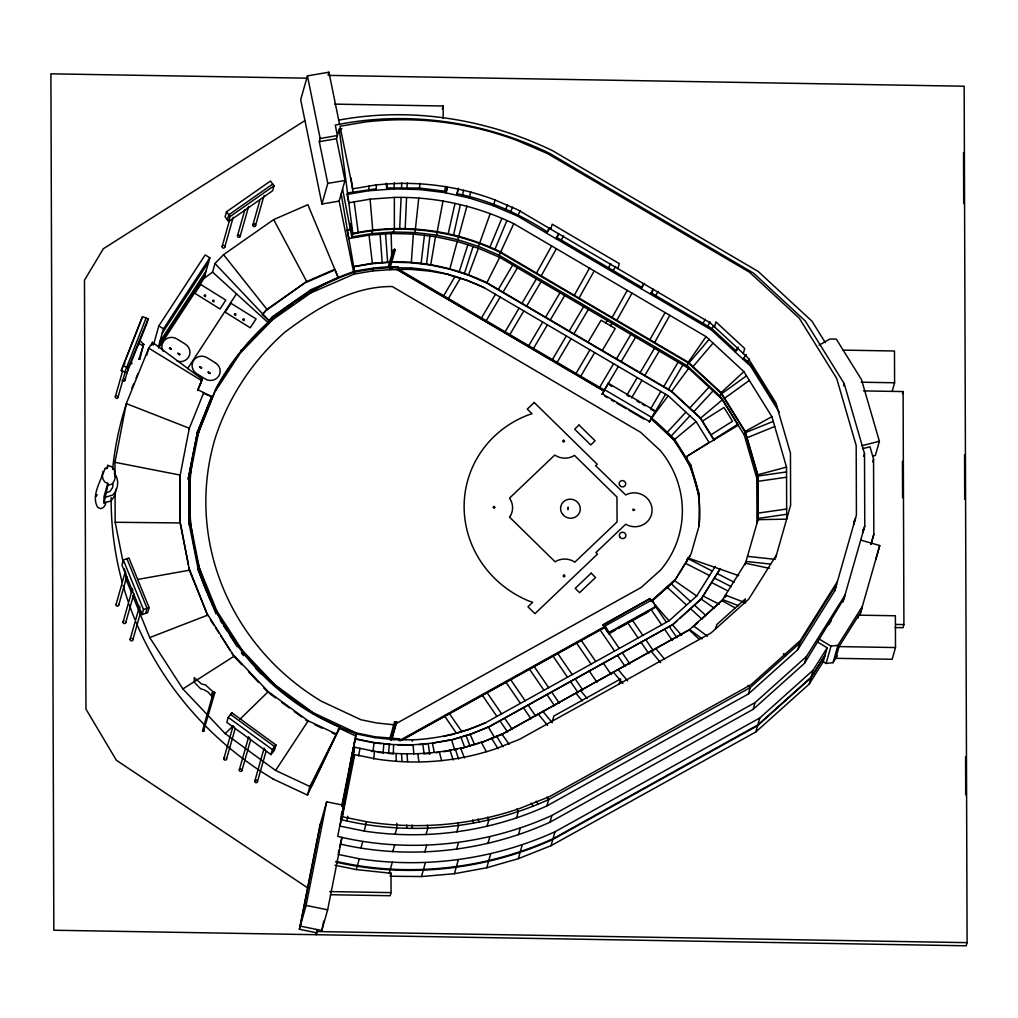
<?xml version="1.0" encoding="UTF-8"?>
<svg xmlns="http://www.w3.org/2000/svg" width="1018" height="1018" viewBox="0 0 1018 1018"><rect width="100%" height="100%" fill="white"/><g stroke="black" fill="none" stroke-linecap="round" stroke-linejoin="round"><path stroke-width="1.5" d="M745.112 564.659L757.99 519.651L786.698 519.155L786.52 467.084L771.886 416.667L743.865 371.621L706.059 336.64L513.772 223.693C476.679 205.801 435.564 196.601 394.373 197.403L394.335 228.49L393.342 232.002L371.761 233.567L351.834 236.965L342.57 188.979M394.386 182.718L393.966 188.915L368.809 190.735L347.113 194.438L348.818 202.786L370.081 199.159L394.373 197.403M393.355 753.842L393.559 744.603L374.14 742.529L355.257 738.674L350.472 761.82M399.692 228.617L401.092 197.556M401.537 187.617L401.741 182.896M405.177 228.745L406.564 197.683M407.009 187.745L407.225 183.024M350.256 229.139L347.151 230.233L348.843 238.568L369.038 235.133L391.154 233.516L413.372 234.051L411.297 262.695L391.803 262.224L391.815 258.712M383.137 752.747L383.85 743.573M388.596 753.333L389.309 744.158M418.767 197.976L415.013 232.524L393.342 232.002M420.065 183.329L419.238 189.513L393.966 188.915M366.416 821.628L364.266 831.07L339.77 826.056L342.392 816.78L354.709 754.618L375.998 758.97A246.483 236.812 15.8 0 0 496.059 748.65L519.536 739.335L711.06 632.929L748.65 599.233L776.352 555.141M373.657 759.021L374.548 751.309L354.595 747.225L342.875 805.48M421.096 263.484L424.43 235.374M426.542 264.146L429.876 236.036M372.919 751.666L374.14 742.529M413.372 234.051L435.475 236.698L430.69 265.024L411.297 262.695M443.034 200.89L436.569 235.107L415.013 232.524M445.617 186.396L444.37 192.529L419.238 189.513M354.595 747.225L341.564 819.719C410.356 836.312 484.301 828.767 548.689 799.575L750.19 687.634L799.601 643.338L836.541 584.523L834.747 590.873L797.807 649.675L748.395 693.983L546.895 805.912C490.052 831.706 425.957 840.461 364.266 831.07M346.947 820.813L347.762 816.232M358.616 755.941L359.978 748.332M116.128 488.933L114.97 495.308L111.089 500.894L104.014 503.032L107.781 485.446L111.967 484.059C116.536 479.427 116.396 471.499 111.904 466.855L107.717 465.328L107.717 467.44L104.981 468.458C101.584 479.707 90.411 495.944 97.868 507.511L100.617 508.631L103.352 507.613L105.35 504.737L105.834 502.09M102.983 471.334L102.271 475.291L103.009 479.274L105.032 482.214L107.768 483.334L107.781 485.446M113.125 484.186L112.464 487.762L109.842 491.541L105.668 492.928M342.277 806.434L356.185 733.863C296.658 711.671 246.789 667.566 216.579 611.78C188.495 556.197 181.738 491.096 198.815 431.11L189.284 479.16L189.437 525.237L190.277 522.298L190.112 476.233L189.284 479.16M115.021 476.513L114.97 462.312L126.296 403.599L148.743 348.156L152.535 342.341L202.277 379.218L197.797 390.594M188.368 564.774L180.224 523.685L180.059 475.826L189.297 428.234L126.296 403.599M197.568 431.467L188.19 479.045L197.568 431.467L211.68 396.613L197.734 389.665L202.277 379.218M316.598 932.781L316.216 934.715L317.489 929.625L316.598 932.781L299.368 929.256L319.906 825.636L326.651 801.815L343.868 805.34L337.709 836.414C408.867 853.529 485.306 845.665 551.896 815.469L755.051 702.611L806.434 656.534L844.915 595.275L843.006 602.02M320.797 822.493L300.272 926.1L321.803 930.503L327.643 909.825L342.023 837.305L340.496 842.7M299.368 929.256L306.113 905.422L326.651 801.815M341.679 806.205L356.185 733.863L374.802 737.668L390.721 739.361L391.192 740.34L392.006 738.826L399.667 739.081M350.65 762.749L349.174 770.448M354.429 747.81L351.554 761.108M342.71 808.559L350.765 768.539M321.803 930.503L323.648 921.163M338.345 852.931L338.93 849.966M339.528 847.001L340.114 844.049C409.999 860.134 484.746 851.697 549.987 822.213L753.142 709.355L804.525 663.291L843.96 598.648L864.766 525.937L864.511 453.595L844.189 383.57L805.276 320.988L753.575 273.168L549.618 153.362C483.639 121.307 407.302 110.249 335.266 125.099L337.391 135.534L320.186 138.473L319.283 141.667L327.783 183.393L321.942 204.033L339.147 201.093L344.987 180.453L336.487 138.728L339.185 129.197L341.87 128.739M340.534 819.337L342.099 811.588L341.437 813.942M342.112 806.154L345.484 789.701M447.296 186.765L446.011 192.886L447.36 187.248M458.024 189.119L456.751 195.227L458.405 188.203M448.187 233.911L454.982 203.498M453.557 235.082L460.352 204.669M462.528 194.934L463.559 190.315M435.475 236.698L457.247 241.457L449.791 269.185L430.69 265.024M466.931 206.107L457.807 239.739L436.569 235.107M470.774 191.88L469.12 197.937L444.37 192.529M121.257 370.603L142.495 316.649L148.119 318.876L146.707 323.864L126.868 372.83L121.257 370.603L142.495 316.649M115.378 396.562L122.605 370.985M124.832 372.015L146.07 318.074M117.923 397.58L125.163 371.99M124.87 380.439L129.121 365.386M106.865 468.318L107.717 465.328M139.084 358.985L143.678 344.084L139.797 359.189L139.084 358.985L139.797 359.189M107.768 483.334L104.001 496.669L104.014 503.032M146.719 355.32L148.743 348.156L201.462 380.465L200.457 384.015M151.733 345.217L152.535 342.341M153.425 345.038L158.833 325.887L205.191 254.907L209.835 257.796L204.007 278.423L158.515 348.08M209.835 257.796L163.491 328.776L158.515 346.374L204.86 275.394M123.331 559.964L121.918 564.952L142.087 614.592L147.699 612.569L149.112 607.581L128.942 557.94L123.331 559.964L143.5 609.604L142.087 614.592M226.492 211.782L225.08 216.77L228.681 221.517L272.62 190.773L274.033 185.785L270.432 181.051L226.492 211.782L230.093 216.529L228.681 221.517M116.014 604.641L125.379 571.531A1.374 1.323 15.8 0 0 125.876 572.778M204.007 278.423L212.546 272.099L214.976 263.497L223.553 254.665L273.702 219.583L307.881 204.707L338.332 277.787L311.012 289.672L272.62 316.534L268.828 320.428L268.192 322.706M227.37 219.786L228.783 214.811L272.722 184.067M118.724 605.074L126.805 576.493M222.191 246.229L229.432 220.651M224.711 247.323L233.224 217.228M123.063 622.011L132.429 588.9A1.374 1.323 15.8 0 0 132.938 590.147M125.774 622.456L133.867 593.863M237.576 235.463L244.804 209.886M240.083 236.57L248.608 206.476M189.297 428.234L189.093 428.96L203.715 392.643L203.498 393.381L211.68 396.613L196.919 433.732M130.126 639.38L139.491 606.283A1.374 1.323 15.8 0 0 140 607.517M132.836 639.826L140.929 611.233M180.059 475.826L180.262 475.101L114.97 462.312M252.948 224.711L259.768 200.635M145.663 613.307L147.063 608.319L126.906 558.678M255.467 225.805L263.98 195.71M197.976 434.05L216.058 388.52C245.822 333.764 295.742 291.186 354.849 271.195C369.089 268.498 383.57 266.334 398.102 266.792L397.274 269.719L603.865 391.077L602.211 393.788L649.471 421.541L649.28 422.203L655.452 410.979L608.191 383.226L603.687 391.739M180.224 523.685L180.262 475.101M339.567 124.374L328.941 72.202L307.436 75.879L300.692 99.7L321.942 204.033M215.231 391.446L240.426 352.864L241.266 349.925M328.114 75.167L328.941 72.202M137.634 579.458L189.793 570.131L207.799 615.725L189.577 570.856L180.428 522.947L115.174 522.272L115.085 493.87M214.976 263.497L268.828 320.428L262.377 314.562L266.92 309.357L306.685 281.541L334.795 269.312L338.332 277.787M262.377 314.562L266.92 309.357L223.553 254.665M199.273 567.713L216.821 610.902L215.994 613.841L198.446 570.653L199.273 567.713L190.277 522.298M271.971 318.812L272.62 316.534M240.426 352.864L272.709 319.614L273.537 316.674M266.716 310.096L306.685 281.541L273.702 219.583M310.375 291.95L311.012 289.672M272.709 319.614L310.935 292.866L311.775 289.939M347.113 194.438L347.532 192.975L376.342 188.763L376.164 184.512M202.557 730.682L213.411 692.342L214.302 691.858L214.823 692.724L203.447 731.56L202.557 731.051L203.066 730.199M349.708 226.543L350.536 223.604L352.661 234.038C402.046 223.426 454.601 230.297 499.978 252.324L688.092 362.815L720.948 393.202L745.061 432.001L757.659 475.393L757.825 520.236M351.834 236.965L352.826 233.453L339.185 129.197M241.89 664.767L234.267 656.712L208.016 614.987L149.735 637.586L132.76 595.797M368.809 190.735L368.949 186.141M216.821 610.902L242.297 650.362L241.47 653.289L243.633 655.579M215.803 389.398C245.567 334.642 295.5 292.064 354.595 272.073L353.64 266.487L372.499 263.268L390.492 261.97M375.935 190.226L376.342 188.763M228.223 717.359L226.823 722.335L270.979 754.58L274.555 749.961L275.954 744.972L231.799 712.727L228.223 717.359L272.391 749.604L270.979 754.58M354.849 271.195L354.01 274.122L310.935 292.866M231.086 715.221L231.799 712.727M371.761 233.567L372.753 230.055L370.081 199.159M223.845 758.639L232.791 727.043M387.069 183.711L386.84 189.437L386.102 183.164M226.569 758.983L235.082 728.888M353.526 266.856L372.397 263.637L369.038 235.133M339.147 201.093L354.01 274.122L372.601 270.953L373.441 268.014M239.306 769.926L248.672 736.816M242.029 770.27L250.543 740.175M389.36 266.869L394.539 249.194L395.175 250.072L389.614 269.719M393.292 253.597L394.539 249.194M372.601 270.953L391.472 269.579L392.299 266.652M274.555 685.598L274.809 684.707L242.297 650.362M442.27 109.104L443.148 105.987L334.731 104.129M254.767 781.213L264.133 748.103M257.49 781.557L266.003 751.462M273.257 751.64L274.656 746.652L230.501 714.407M618.32 366.467L603.928 390.861L397.338 269.503L410.61 269.363L411.005 267.976C436.391 269.986 461.294 276.731 484.263 287.725L668.215 395.773L696.108 421.579L709.062 442.423L685.139 457.54M410.61 269.363L429.609 271.106L429.851 270.241M312.971 713.643L313.226 712.765L274.809 684.707M429.609 271.106L448.416 274.3M273.168 779.05L307.449 795.083L309.879 786.481L339.872 727.145C271.895 699.073 220.346 638.146 198.039 568.655M312.055 785.565L320.021 767.547L318.965 771.288M307.449 795.083L339.872 727.145L315.504 778.426M484.263 287.725L466.511 280.103M714.127 440.387L700.397 418.296L671.511 391.574L486.731 283.029L468.407 275.153L478.46 248.265L499.685 257.376L688.639 368.363L722.487 399.68L737.783 424.277L713.847 439.394L700.499 417.927L671.613 391.205L486.833 282.673C457.336 268.472 424.633 261.244 391.905 261.868M352.826 233.453C402.212 222.84 454.766 229.699 500.143 251.726L688.257 362.23L721.113 392.617L745.227 431.403L757.825 474.808L757.99 519.651L756.985 523.163L756.832 478.333L744.234 434.928L720.12 396.142L687.265 365.755L499.151 255.251L478.498 246.381L490.231 213.576M779.164 412.074L750.737 366.365L711.34 329.921L517.717 216.185L493.246 205.674L495.295 199.757M313.226 712.765L356.427 732.985L355.6 735.912L339.694 728.468M486.731 283.029L499.685 257.376M349.123 776.836L349.53 775.372M499.151 255.251L513.772 223.693M342.811 809.081L343.511 806.587M517.717 216.185L520.211 210.459M374.802 737.668L375.044 736.79L399.73 738.864L399.209 740.697L604.997 626.363M390.976 738.483L395.709 721.762L396.167 722.742L391.192 740.34M360.843 848.287L362.752 841.542M392.07 738.597L396.804 721.889L394.615 721.647L390.047 737.783L391.141 737.897M334.998 865.224L356.262 869.576L359.316 858.759C425.422 868.825 494.086 859.408 554.988 831.77L759.797 717.983L813.153 670.149L827.189 647.804L817.798 642.167M391.815 739.475L393.673 739.679L393.928 738.801M549.135 227.994L546.641 233.173L550.013 227.879M550.776 229.177L552.189 224.202L619.288 263.611L617.888 268.599M412.226 741.269L412.621 739.87C437.829 738.75 462.719 732.909 485.764 722.627L668.991 620.84L696.706 595.988L715.26 566.453M558.589 233.542L556.095 238.734L558.615 234.751M395.073 834.353L396.867 828.016L396.829 823.308M392.732 851.684L394.64 844.94M356.262 869.576L389.245 873.088L392.299 862.271M390.403 875.175L391.001 873.1L389.245 873.088M391.001 873.1L391.065 892.621L390.187 895.738L330.468 894.72M443.657 736.561L450.007 734.831M454.804 750.101L451.508 739.628L432.434 743.14L451.407 739.984L470.087 734.283L488.36 727.03L672.414 624.785L701.122 599.042L720.311 568.502M426.008 834.671L427.802 828.334L427.382 825.191M424.76 852.015L426.669 845.271M390.11 876.218L421.465 876.549L425.409 862.615M444.688 716.163L456.458 733.304L468.064 729.651M451.407 739.984L470.087 734.283L474.515 744.438M456.751 832.024L458.558 825.687L457.769 822.684M469.985 734.652L488.36 727.03L494.481 737.414M456.586 849.279L458.494 842.535M421.465 876.549L454.384 873.711L458.329 859.79M509.153 744.26L501.798 733.965L481.056 742.72L501.632 734.551L689.186 629.875L721.826 600.595L735.289 607.988M607.962 384.028L608.191 383.226M487.024 826.451L488.818 820.101L487.66 817.161M643.656 283.513L641.162 288.705L644.534 283.398M487.915 843.502L489.823 836.758M454.384 873.711L486.782 867.743L490.714 853.809M653.111 289.061L650.617 294.253L653.136 290.27M516.495 817.976L518.289 811.639L516.826 808.89M518.429 834.735L520.338 827.99M552.469 721.037L553.881 716.048L620.726 678.917L619.313 683.905M486.782 867.743L518.327 858.67L522.272 844.749M655.019 412.519L655.452 410.979M546.895 805.912L548.689 799.575L546.895 797.069M608.815 633.183L655.897 607.033L652.194 599.78L605.125 625.93L604.679 627.47L401.677 740.251M671.511 391.574L688.639 368.363M549.987 822.213L551.896 815.469M656.126 606.219L609.044 632.382L608.611 633.921L615.534 630.066M518.327 858.67L551.043 845.691L554.988 831.77M687.265 365.755L688.257 362.23L706.059 336.64M686.666 458.393L690.777 464.997L699.302 494.392L698.933 495.702L690.395 466.32L674.069 440.056L674.374 438.949L651.444 417.736M711.34 329.921L713.554 325.862M714.509 326.88L715.921 321.892L744.718 348.538L743.305 353.526M686.297 459.716L687.354 455.975L738.203 425.231M700.397 418.296L722.487 399.68M602.809 625.37L650.082 598.559L651.762 601.32M668.991 620.84L651.825 601.091L652.194 599.78M690.395 466.32L690.777 464.997M720.12 396.142L721.113 392.617L743.865 371.621M738.203 347.151L735.034 351.846L738.47 348.538M652.894 600.289L674.552 580.884L686.959 560.524M743.038 359.239L746.194 354.544M686.641 561.631L687.71 557.889L738.724 575.641M699.302 494.392L699.035 526.064C704.125 484.581 684.758 443.072 651.189 418.614L665.581 394.233M488.258 727.399L672.414 624.785L681.5 635.232M750.737 366.365L751.157 364.902L743.458 357.776M744.234 434.928L745.227 431.403L771.886 416.667M680.355 617.939L701.122 599.042L714.127 608.051M701.835 618.957L721.826 600.595M756.832 478.333L757.825 474.808L786.52 467.084M715.539 628.908L716.787 624.518L745.405 598.851L744.171 603.254M745.52 563.208L769.443 568.349M748.395 693.983L750.19 687.634L747.925 685.496M843.553 385.822L844.189 383.57M753.142 709.355L755.051 702.611M551.043 845.691L755.852 731.917L759.797 717.983M797.807 649.675L799.601 643.338M804.525 663.291L806.434 656.534M863.748 456.293L864.511 453.595M855.591 517.958L853.797 524.295L853.784 521.14M755.852 731.917L809.208 684.071L813.153 670.149M892.15 391.383L894.593 382.768L894.478 350.994L842.751 350.116M872.77 461.867L873.559 459.08L869.996 446.775L862.45 448.684M819.096 345.166L829.95 339.007L836.3 339.109L861.495 379.625L879.387 441.278L875.365 455.466L872.553 456.179M809.208 684.071L823.257 661.725L827.189 647.804M864.766 525.937L862.857 532.681L862.844 529.538M823.257 661.725L826.12 663.443L831.006 646.137L837.916 645.348L862.271 606.588L859.866 615.101M902.521 393.648L903.106 391.574L863.531 390.899M826.12 663.443L833.029 662.654L837.916 645.348M839.061 646.583L835.753 658.315L892.175 659.282L895.496 647.55L895.382 615.775L858.81 615.152L839.061 646.583L895.496 647.55M871.052 544.096L873.826 534.31L873.559 459.08M857.996 618.028L858.81 615.152M875.722 559.735L879.743 545.546L860.719 540.1M903.106 391.574L903.908 624.581L903.03 627.686L895.204 627.559M329.323 75.396L964.161 86.225L967.1 942.643L966.209 945.798L53.839 930.236L50.9 73.818L306.214 78.17M699.404 524.754L691.082 553.856L687.023 560.307M775.614 557.851L790.63 505.221L790.452 453.15L775.831 402.734L747.81 357.687L710.004 322.706L517.717 209.759L494.175 199.643A246.483 236.812 15.8 0 0 374.026 185.225L352.762 188.852L340.012 126.257L364.482 122.084A312.513 300.259 15.8 0 1 516.826 140.369L547.315 153.463L749.592 272.29L799.321 318.278L836.669 378.365L856.189 445.579L856.418 515.032L834.747 590.873M870.975 544.325L873.826 534.31M860.006 614.668L879.743 545.546M459.194 271.806L467.847 244.854M464.437 273.486L473.09 246.534M148.119 318.876L128.281 367.842L122.669 365.615M198.561 431.988L216.058 388.52M489.823 247.298L501.81 218.552M505.641 209.352L507.473 204.974M494.863 249.461L506.849 220.715M510.692 211.528L512.512 207.15M536.486 273.078L551.654 245.949M541.22 275.853L556.388 248.723M561.236 240.044L563.539 235.909M574.305 295.296L589.46 268.154M579.026 298.07L594.194 270.928M608.497 267.798L610.8 263.675M613.218 270.572L615.534 266.449M612.111 317.501L627.279 290.359M616.832 320.276L632 293.146M655.757 295.564L658.061 291.428M649.917 339.707L665.085 312.577M654.638 342.481L669.806 315.351M703.018 323.317L705.321 319.194M707.739 326.104L710.055 321.968M443.25 296.467L454.881 276.756M447.971 299.241L460.276 278.385M481.056 318.672L495.448 294.291M498.324 289.417L512.716 265.036M485.777 321.459L500.169 297.065M503.045 292.191L517.437 267.81M504.686 332.555L519.078 308.174M521.954 303.3L536.346 278.907M509.407 335.329L523.799 310.948M526.675 306.074L541.067 281.681M528.317 346.438L542.709 322.057M545.584 317.171L559.964 292.79M533.038 349.212L547.429 324.831M550.305 319.957L564.697 295.564M551.947 360.321L566.339 335.927M569.215 331.054L583.594 306.673M556.668 363.095L571.06 338.714M573.936 333.828L588.328 309.447M588.111 342.163L601.065 320.212L615.241 328.547L602.3 350.485M575.577 374.204L589.969 349.81M605.786 322.986L607.224 320.555M580.298 376.978L594.69 352.584M610.52 325.76L611.958 323.33M599.208 388.074L613.599 363.693M616.475 358.82L630.855 334.426M621.196 361.594L635.588 337.212M637.23 377.576L626.872 395.137L629.226 396.524M640.106 372.703L654.485 348.309M631.593 397.911L641.951 380.35M644.827 375.477L659.219 351.083M660.86 391.459L650.502 409.007L655.223 411.794M663.736 386.573L678.115 362.192M668.457 389.36L682.849 364.966M143.945 344.517L143.233 344.326M214.823 692.724L213.92 693.207L213.411 692.342M602.02 394.437L605.239 389.207M649.471 421.541L652.691 416.311M674.552 580.884L689.95 556.248M701.02 599.411L720.133 568.986M721.66 601.18L745.685 562.623M724.905 597.642L726.521 595.059M837.369 581.596L800.428 640.398L751.017 684.707L549.516 796.636L519.116 808.699A312.513 300.259 15.8 0 1 366.887 821.793L342.392 816.78M828.716 624.772L831.235 620.751M825.216 654.765L811.181 677.11L757.825 724.943L553.016 838.73C485.586 869.219 408.333 877.974 336.08 861.368M825.013 655.503L810.977 677.848L757.621 725.681L552.799 839.468C485.382 869.945 408.116 878.712 335.876 862.106M833.029 662.654L837.394 655.694M171.253 349.479L169.688 347.876L171.546 349.034M177.768 353.539L179.626 354.697L178.061 353.081M201.488 368.287L199.922 366.684L201.78 367.842M208.003 372.346L209.861 373.504L208.296 371.888M162.244 333.179L208.601 262.199M159.75 341.972L206.107 271.004M187.566 368.707L236.456 293.846M149.735 637.586L182.884 688.931L225.194 733.647L275.598 770.448L308.2 720.833L336.398 734.029L336.182 734.754L331.957 732.782M95.832 496.631L97.155 494.71M396.167 722.742L396.804 721.889M651.189 418.614L668.215 395.773M272.391 749.604L275.954 744.972M689.021 362.93L709.05 339.401M693.016 366.633L713.045 343.104M747.454 361.479L749.49 359.087M666.663 432.917L685.903 412.137M689.759 407.989L708.999 387.209M670.658 436.62L689.911 415.84M693.754 411.692L712.994 390.912M225.194 733.647L233.122 725.91M239.917 719.281L268.243 691.655L308.2 720.833L307.996 721.571L305.502 719.739M652.067 600.213L674.858 579.776M651.825 601.091L674.616 580.667L696.706 595.988M672.313 625.154L676.906 621.031M692.507 627.317L698.348 622.087M674.132 439.827L696.108 421.579M721.775 393.686L746.487 375.82M724.625 398.267L749.337 380.401M230.093 216.529L274.033 185.785M278.372 314.333L282.215 311.648M288.616 307.169L292.446 304.484M298.847 300.005L302.69 297.32M182.884 688.931L234.471 655.974L268.243 691.655M304.942 120.569L103.34 248.761L84.481 280.179L85.957 709.113L116.396 760.281L307.589 887.811M702.458 421.07L723.989 407.467L732.54 421.21L711.009 434.813M395.328 724.053L641.111 587.513L660.746 569.902A98.593 94.725 15.8 0 0 660.326 450.554L640.577 432.281L392.274 286.542C351.706 286.122 315.733 308.848 284.506 332.492C252.184 361.161 228.057 397.873 214.925 439.038A238.632 229.266 15.8 0 0 321.357 701.224L361.008 719.764L376.647 722.971L393.979 724.791M650.082 598.559L603 624.708L607.822 632.623M400.341 740.799L604.743 627.253L619.288 648.441M618.308 628.526L626.604 623.919M629.379 622.38L648.759 611.614M501.632 734.551L689.186 629.875L699.277 639.431M306.482 282.279L334.591 270.05M745.583 432.599L773.247 421.363M747.072 437.727L774.736 426.491M468.013 729.817L485.764 722.627M143.5 609.604L149.112 607.581M449.88 735.289L455.135 733.698M479.58 743.14L460.403 748.65L481.221 742.135L486.311 751.678M861.852 445.706L879.387 441.278M443.733 751.729L451.305 750.33M454.333 749.77L457.362 749.21M338.561 120.162C410.788 106.635 486.731 118.839 552.647 150.728L758.27 271.513L811.957 321.166L825.318 342.659M319.283 141.667L336.487 138.728M327.783 183.393L344.987 180.453M347.151 230.233L350.09 229.724M757.837 476.042L786.532 471.932M757.85 481.349L786.545 477.226M757.965 513.123L786.659 509M757.977 518.416L786.672 514.294M418.92 744.667L426.364 744.018M371.315 751.259L374.548 751.309C403.141 755.521 432.383 754.465 460.569 748.065L464.437 757.952M423.806 753.893L429.965 753.358M436.111 752.836L439.356 751.984L441.621 760.65M387.26 187.961L419.645 188.05L446.418 191.422M395.175 250.072L392.999 250.224L388.431 266.36L389.525 266.271M372.397 263.637L390.301 262.339M390.378 267.009L398.038 267.009M389.105 267.747L373.186 268.892L354.595 272.073L341.183 193.916M567.853 507.371L567.853 509.484M567.764 509.484L568.298 507.371L567.751 508.427M393.673 739.679L412.621 739.87M393.559 744.603L413.054 744.807L432.434 743.14L434.266 752.302M397.962 745.023L413.054 744.807L413.868 754.058M861.19 382.208L894.593 382.768M105.579 468.573L106.852 468.585M105.681 497.166L112.756 495.028C118.368 489.365 119.564 479.453 114.232 473.23M896.082 624.441L903.908 624.581M329.781 891.577L391.065 892.621M317.107 931.559L967.1 942.643M411.005 267.976L390.199 267.658L389.563 266.792M391.472 269.579L397.274 269.719M747.479 556.362L775.194 559.34M746.029 561.44L770.664 564.087M374.039 742.898L381.508 743.7M384.499 744.018L390.467 744.654M377.474 752.226L383.633 752.875M388.265 753.371L392.897 753.867M356.427 732.985L375.044 736.79M355.155 739.043L372.588 742.606M338.052 854.407L359.316 858.759M306.113 905.422L327.643 909.825M457.158 193.764C489.34 200.164 519.625 213.92 547.06 231.71M202.875 689.428L200.61 688.753L194.298 682.238L194.26 677.606L201.551 684.007L205.407 684.872L213.526 692.24L211.897 693.042L212.075 696.566L207.774 691.82L203.994 689.771M448.289 274.745L466.473 280.268M469.12 197.937L493.246 205.674M457.807 239.739L478.498 246.381M457.247 241.457L478.46 248.265M449.791 269.185L468.407 275.153M725.3 595.072L745.723 602.898M722.487 599.551L738.534 605.697M211.031 398.878L212.062 399.285M338.231 728.952L339.236 729.422M315.046 724.867L322.095 728.163M275.598 770.448L309.879 786.481M688.321 558.831L712.345 571.098M717.143 573.541L734.105 582.194M685.508 563.323L709.521 575.577M714.331 578.033L731.28 586.673M711.518 582.512L727.73 590.784M703.056 595.963L719.268 604.234M138.473 343.27L142.609 345.649L143.334 344.173L140.039 340.597M556.515 237.27L641.582 287.229M651.036 292.79L711.747 328.458L735.454 350.37M609.311 384.817L612.009 386.407M636.988 401.079L639.698 402.67M642.396 404.248L645.094 405.838M604.31 389.538L651.571 417.291M397.58 268.625L604.183 389.97M604.717 396.027L607.415 397.618M611.474 399.998L614.172 401.576M616.87 403.166L626.324 408.714M629.022 410.305L643.885 419.034M818.752 638.795L831.006 646.137M169.688 347.876L170.617 348.461M199.922 366.684L200.851 367.269M169.395 348.334L170.324 348.907M199.63 367.142L200.559 367.714M158.833 325.887L163.491 328.776M178.99 353.666L179.919 354.251M209.224 372.473L210.153 373.059M178.697 354.111L179.626 354.697M208.932 372.919L209.861 373.504M269.286 693.309L275.522 697.864M281.77 702.42L289.265 707.892M294.253 711.544L301.748 717.016M783.427 653.671L785.96 655.567M693.576 625.93L707.434 636.237M689.606 629.493L702.204 638.871M212.546 272.099L268.994 323.431M671.167 583.747L690.548 601.511M694.416 605.061L705.818 615.496M667.197 587.31L686.565 605.074M690.446 608.624L701.847 619.071M651.126 418.831L674.069 440.056M255.556 668.177L260.964 673.903M248.43 671.676L258.228 682.035M263.675 687.786L266.945 691.235M655.694 648.479L664.309 658.85M650.986 651.087L660.567 662.616M618.041 669.399L627.61 680.927M613.332 672.007L622.901 683.536M580.375 690.319L587.081 698.386M575.666 692.927L582.372 700.995M542.721 711.238L552.29 722.767M538.013 713.847L547.582 725.376M655.897 607.033L666.37 622.291M669.271 626.528L676.97 637.752M651.189 609.642L661.662 624.912M664.563 629.149L672.262 640.36M632.356 620.102L642.829 635.372M645.743 639.609L653.441 650.833M627.648 622.723L638.121 637.981M641.035 642.218L648.733 653.441M622.202 652.678L629.9 663.901M600.035 629.862L614.579 651.062M617.493 655.299L625.192 666.523M603.369 663.138L611.22 674.59M581.214 640.322L595.759 661.522M576.506 642.943L591.051 664.13M589.244 670.989L597.095 682.429M557.673 653.403L572.218 674.59M575.119 678.828L582.83 690.051M552.965 656.012L567.51 677.212M570.424 681.449L578.122 692.673M534.132 666.472L548.677 687.672M551.591 691.909L559.289 703.133M529.424 669.093L543.968 690.28M546.882 694.53L554.581 705.741M510.591 679.553L525.135 700.753M528.049 704.99L535.748 716.201M505.895 682.162L520.44 703.362M523.341 707.599L531.04 718.823M487.062 692.622L501.607 713.822M504.508 718.059L512.207 729.282M482.354 695.243L496.899 716.443M499.8 720.68L507.511 731.904M449.396 713.554L461.841 731.675M220.244 620.42L221.937 623.041M223.629 625.676L227.027 630.931M229.572 634.876L237.219 646.723M210.37 619.695L213.78 624.976M215.485 627.622L218.895 632.916M220.613 635.55L229.992 650.095M231.697 652.742L234.267 656.712M751.157 364.902L777.179 406.755M674.374 438.949L686.603 458.622M649.891 599.208L651.011 601.053M605.125 625.93L609.044 632.382M496.542 736.052L503.019 746.69M536.231 801.191L537.86 803.864M491.516 738.05L497.993 748.688M531.205 803.189L532.834 805.862M203.778 730.39L203.969 731.077M131.589 592.909L126.906 581.38L124.438 568.935M466.015 735.454L469.883 745.761M460.798 736.956L464.666 747.263M455.326 749.032L458.584 759.034M478.078 818.93L479.045 821.908M449.956 750.024L453.214 760.026M472.696 819.884L473.688 822.9M307.436 75.879L320.186 138.473M198.446 570.653L188.992 523.036L188.826 476.768M188.979 567.815L189.577 570.856M115.174 522.272L123.203 562.712M428.196 743.509L429.736 754.249M422.75 743.98L424.061 753.18M417.813 753.829L418.869 761.655M351.083 178.061L352.915 192.058M354.188 201.869L358.209 232.537M385.555 233.924L387.654 262.173M380.096 234.331L382.195 262.568M406.984 753.714L407.544 761.54M412.112 825.025L412.341 828.168M401.499 753.664L402.059 761.477M406.627 824.974L406.856 828.118M391.154 233.516L391.739 255.569M396.142 753.613L396.218 761.426M568.298 507.549L568.311 508.427M963.537 152.725L963.715 203.587M964.555 454.702L964.708 499.202M965.573 756.667L965.7 794.803M902.457 461.269L902.584 497.713M443.148 105.987L443.199 118.304M273.193 779.012A333.815 320.721 15.8 0 1 136.018 622.189M134.821 619.3A333.815 320.721 15.8 0 1 129.261 604.717M128.243 601.778A333.815 320.721 15.8 0 1 123.114 585.414M122.262 582.36A333.815 320.721 15.8 0 1 111.153 497.7M112.629 469.336A333.815 320.721 15.8 0 1 126.092 404.668M131.882 388.316A333.815 320.721 15.8 0 1 133.625 383.901M136.056 378.06A333.815 320.721 15.8 0 1 137.964 373.721M177.208 361.186A9.887 9.506 15.8 0 0 185.289 344.135L176.916 338.93A9.887 9.506 15.8 0 0 163.007 351.223M256.93 780.335A1.374 1.323 15.8 0 1 256.88 782.498A1.374 1.323 15.8 0 1 254.793 781.671A1.374 1.323 15.8 0 1 256.269 780.068M241.915 769.595A1.374 1.323 15.8 0 1 240.986 771.389A1.374 1.323 15.8 0 1 239.294 770.155A1.374 1.323 15.8 0 1 240.821 768.781M226.467 758.308A1.374 1.323 15.8 0 1 225.754 760.039A1.374 1.323 15.8 0 1 223.96 759.313A1.374 1.323 15.8 0 1 224.66 757.583M265.342 749.592A1.374 1.323 15.8 0 1 264.235 748.79M234.433 727.017A1.374 1.323 15.8 0 1 233.326 726.216M249.881 738.305A1.374 1.323 15.8 0 1 248.774 737.503M132.327 638.591A1.374 1.323 15.8 0 1 132.391 640.615A1.374 1.323 15.8 0 1 130.317 640.271A1.374 1.323 15.8 0 1 130.978 638.362M125.698 621.769A1.374 1.323 15.8 0 1 124.921 623.474A1.374 1.323 15.8 0 1 123.153 622.698A1.374 1.323 15.8 0 1 123.916 620.993M118.635 604.399A1.374 1.323 15.8 0 1 117.159 606.168A1.374 1.323 15.8 0 1 116.294 604.018M117.719 396.256A1.374 1.323 15.8 0 1 117.312 398.242A1.374 1.323 15.8 0 1 115.352 397.465A1.374 1.323 15.8 0 1 116.446 395.76M124.654 379.129A1.374 1.323 15.8 0 1 124.145 381.152A1.374 1.323 15.8 0 1 122.236 380.108M131.882 362.624A1.374 1.323 15.8 0 1 130.037 364.024M124.667 364.139A1.374 1.323 15.8 0 1 124.743 363.464M224.545 246.012A1.374 1.323 15.8 0 1 224.062 247.972A1.374 1.323 15.8 0 1 222.14 247.132A1.374 1.323 15.8 0 1 223.286 245.453M239.93 235.247A1.374 1.323 15.8 0 1 239.446 237.207A1.374 1.323 15.8 0 1 237.512 236.367A1.374 1.323 15.8 0 1 238.67 234.7M254.754 224.049A1.374 1.323 15.8 0 1 255.213 226.187A1.374 1.323 15.8 0 1 252.986 225.831A1.374 1.323 15.8 0 1 254.055 223.935M200.699 284.48L194.909 293.349L220.028 308.976L225.818 300.106L200.699 284.48M204.529 295.233L204.122 295.856L205.445 296.683L205.598 295.016L204.529 295.233M212.902 300.437L212.495 301.061L213.818 301.888L213.971 300.221L212.902 300.437M230.946 303.288L225.143 312.157L250.263 327.783L256.052 318.914L230.946 303.288M234.764 314.04L234.356 314.664L235.68 315.491L235.832 313.824L234.764 314.04M243.137 319.245L242.729 319.868L244.053 320.695L244.205 319.028L243.137 319.245M510.412 515.897L509.573 517.157L555.154 561.834L556.655 560.943A17.586 16.899 15.8 0 1 574.19 561.732L574.814 562.178L617.061 521.941L616.972 497.038L574.445 455.364L573.019 456.217A17.586 16.899 15.8 0 1 555.497 455.517L554.785 455.021L509.496 498.158L510.056 498.947A17.586 16.899 15.8 0 1 510.412 515.897M534.208 402.492L527.26 409.109L532.032 413.792L528.075 415.026A104.421 100.324 15.8 0 0 464.119 506.888A104.421 100.324 15.8 0 0 528.711 600.938L532.681 602.3L527.948 606.817L534.946 613.676L597.502 554.085L595.95 552.558L625.701 524.232A17.586 16.899 15.8 0 0 652.08 510.082A17.586 16.899 15.8 0 0 625.726 494.964L595.645 465.697L597.197 464.221L534.208 402.492M579.038 425.028L574.661 429.202L590.733 444.955L595.11 440.781L579.038 425.028M494.086 506.455L493.119 507.371L494.086 508.326L495.053 507.409L494.086 506.455M563.603 440.247L562.636 441.163L563.603 442.117L564.57 441.201L563.603 440.247M564.061 575.043L563.094 575.972L564.061 576.913L565.028 575.997L564.061 575.043M634.545 509.789L632.992 510.514L632.992 509.013L634.545 509.789M591.178 573.134L575.208 588.34L579.624 592.654L595.581 577.461L591.178 573.134M215.536 362.942L207.163 357.738A9.887 9.506 15.8 0 0 193.573 360.512A9.887 9.506 15.8 0 0 196.728 373.708L205.102 378.912A9.887 9.506 15.8 0 0 218.692 376.138A9.887 9.506 15.8 0 0 215.536 362.942M619.606 485.281A3.296 3.169 15.8 0 0 625.294 485.382A3.296 3.169 15.8 0 0 622.431 480.572A3.296 3.169 15.8 0 0 619.606 485.281M562.623 514.37A9.887 9.506 15.8 0 0 579.56 512.499A9.887 9.506 15.8 0 0 569.113 499.227A9.887 9.506 15.8 0 0 562.623 514.37M619.784 536.957A3.296 3.169 15.8 0 0 625.472 537.059A3.296 3.169 15.8 0 0 622.609 532.249A3.296 3.169 15.8 0 0 619.784 536.957"/></g></svg>
